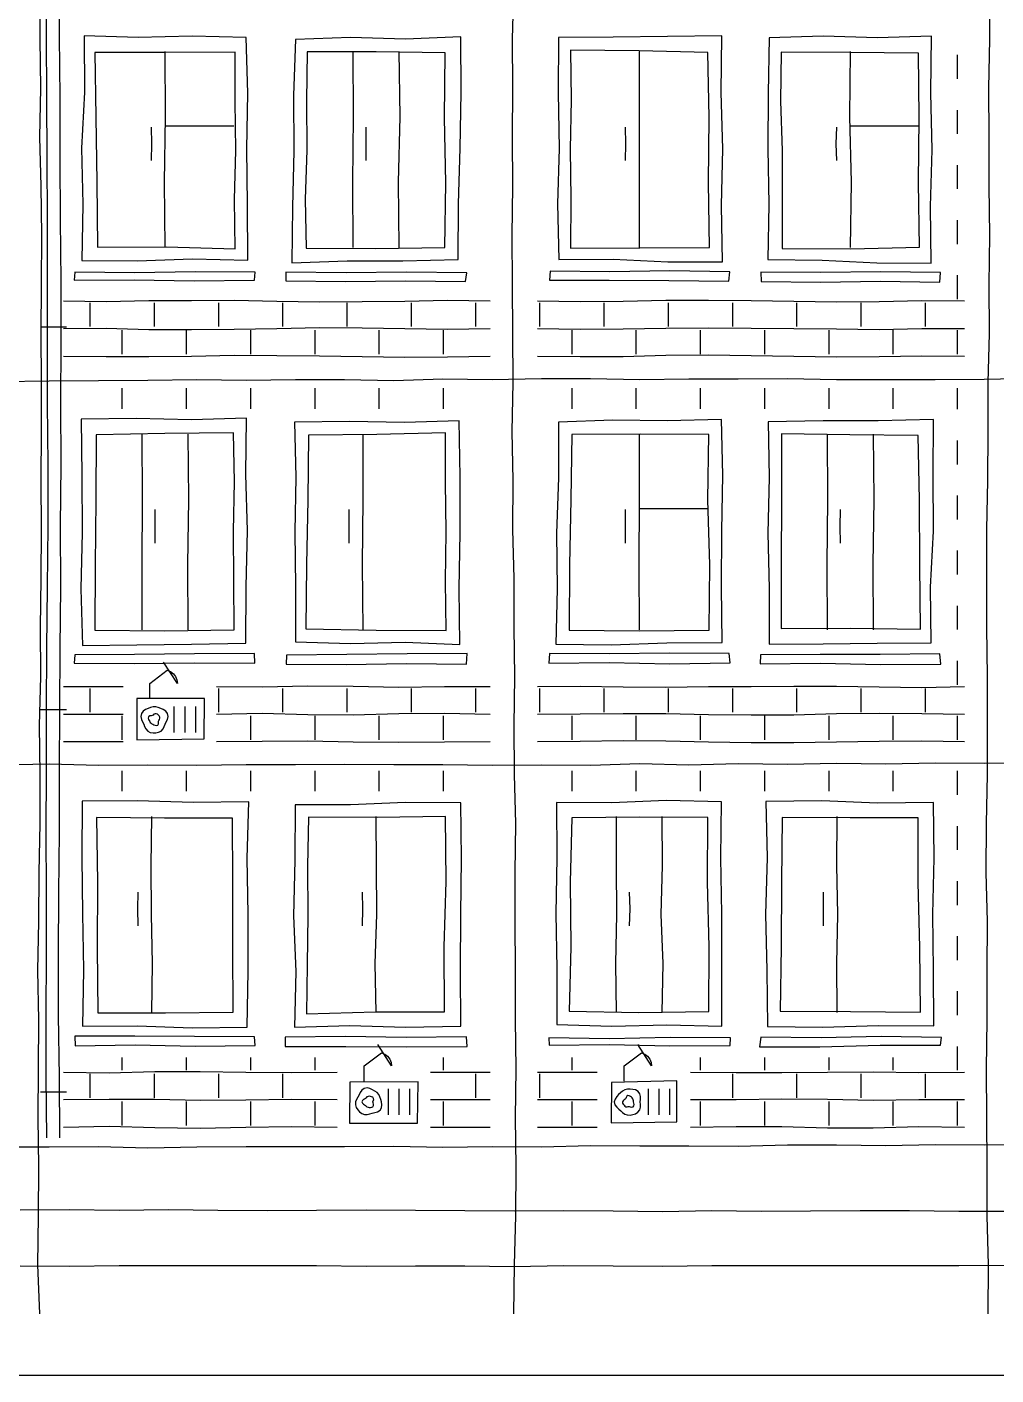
# Model space of a CAD drawing. Header units: millimetres. Extents: x 0 to 655, y 0 to 345.
# Drawn here: x 421.2 to 484.5, y 180 to 268.1 of the extents above; entities that cross this region are included whole.
import ezdxf

# ---------------------------------------------------------------- set-up
doc = ezdxf.new("R2010")
doc.units = ezdxf.units.MM
for name, color, linetype, true_color in [('01_KARKAS', 1, 'Continuous', 0xd62728), ('02_PROYOMY', 5, 'Continuous', 0x1f5fd6), ('04_KLADKA', 32, 'Continuous', 0x8c5a2b), ('05_KONDICIONERY', 6, 'Continuous', 0xc512c5), ('06_VODOSTOK', 4, 'Continuous', 0x0f9aa0), ('07_TSEKOL', 30, 'Continuous', 0xe68a00)]:
    doc.layers.add(name, color=color, linetype=linetype, true_color=true_color)

msp = doc.modelspace()

# ---------------------------------------------------------------- linework, layer by layer
at = {"layer": '01_KARKAS'}
for points in [[(422, 184), (421.884, 187.204), (421.927, 190.408), (421.948, 193.612), (421.91, 196.816), (421.918, 200.02), (421.938, 203.224), (421.888, 206.429), (421.938, 209.633), (421.962, 212.837), (422.022, 216.041), (422.025, 219.245), (421.98, 222.449), (422.079, 225.653), (422.049, 228.857), (422.1, 232.061), (422.118, 235.265), (422.093, 238.469), (422.108, 241.673), (422.124, 244.878), (422.087, 248.082), (422.115, 251.286), (422.139, 254.49), (422.099, 257.694), (422.011, 260.898), (422.065, 264.102), (422.04, 267.306), (422.004, 270.51)], [(453, 184), (453.04, 187.204), (453.118, 190.408), (453.135, 193.612), (453.095, 196.816), (453.154, 200.02), (453.094, 203.224), (453.101, 206.429), (453.077, 209.633), (453.08, 212.837), (453.114, 216.041), (453.047, 219.245), (453.021, 222.449), (453.05, 225.653), (453.013, 228.857), (453.01, 232.061), (452.929, 235.265), (452.948, 238.469), (452.884, 241.673), (452.946, 244.878), (452.918, 248.082), (452.898, 251.286), (452.887, 254.49), (452.925, 257.694), (452.913, 260.898), (452.928, 264.102), (452.907, 267.306), (452.983, 270.51)], [(484, 184), (484.015, 187.204), (483.938, 190.408), (483.942, 193.612), (483.909, 196.816), (483.89, 200.02), (483.941, 203.224), (483.937, 206.429), (483.956, 209.633), (483.869, 212.837), (483.892, 216.041), (483.952, 219.245), (483.952, 222.449), (483.947, 225.653), (483.908, 228.857), (483.902, 232.061), (483.917, 235.265), (483.968, 238.469), (483.993, 241.673), (484.005, 244.878), (484.094, 248.082), (484.06, 251.286), (484.099, 254.49), (484.068, 257.694), (484.066, 260.898), (484.052, 264.102), (484.109, 267.306), (484.115, 270.51)], [(419.412, 244.936), (422.629, 244.984), (425.845, 244.996), (429.062, 245.013), (432.278, 245.069), (435.495, 245.019), (438.711, 245.057), (441.928, 245.061), (445.144, 245.008), (448.361, 245.114), (451.577, 245.06), (454.794, 245.128), (458.01, 245.125), (461.227, 245.066), (464.443, 245.104), (467.66, 245.115), (470.876, 245.124), (474.093, 245.077), (477.309, 245.069), (480.526, 245.071), (483.742, 245.088), (486.959, 245.153)], [(419.412, 219.881), (422.629, 219.939), (425.845, 219.867), (429.062, 219.877), (432.278, 219.858), (435.495, 219.907), (438.711, 219.914), (441.928, 219.92), (445.144, 219.907), (448.361, 219.909), (451.577, 219.866), (454.794, 219.877), (458.01, 219.867), (461.227, 219.967), (464.443, 219.873), (467.66, 219.965), (470.876, 219.92), (474.093, 219.981), (477.309, 219.943), (480.526, 220.008), (483.742, 219.995), (486.959, 220.009)], [(419.412, 194.917), (422.629, 194.914), (425.845, 194.935), (429.062, 194.856), (432.278, 194.917), (435.495, 194.939), (438.711, 194.946), (441.928, 194.929), (445.144, 194.968), (448.361, 194.889), (451.577, 194.937), (454.794, 194.918), (458.01, 195.004), (461.227, 194.978), (464.443, 194.99), (467.66, 194.966), (470.876, 195.054), (474.093, 195.042), (477.309, 194.992), (480.526, 195.066), (483.742, 195.044), (486.959, 195.066)], [(418.2, 180), (421.4, 180), (424.6, 180), (427.8, 180), (431, 180), (434.2, 180), (437.4, 180), (440.6, 180), (443.8, 180), (447, 180), (450.2, 180), (453.4, 180), (456.6, 180), (459.8, 180), (463, 180), (466.2, 180), (469.4, 180), (472.6, 180), (475.8, 180), (479, 180), (482.2, 180), (485.4, 180)]]:
    msp.add_lwpolyline(points, dxfattribs=at)
at = {"layer": '02_PROYOMY'}
for points in [[(424.915, 267.522), (424.931, 263.855), (424.74, 260.19), (424.809, 256.522), (424.745, 252.855)], [(435.498, 267.411), (431.971, 267.503), (428.442, 267.421), (424.915, 267.522)], [(435.616, 252.874), (435.588, 256.508), (435.535, 260.142), (435.611, 263.778), (435.498, 267.411)], [(438.711, 267.295), (438.598, 263.647), (438.607, 259.997), (438.525, 256.349), (438.484, 252.7)], [(449.524, 267.466), (445.922, 267.312), (442.315, 267.417), (438.711, 267.295)], [(449.363, 252.917), (449.376, 256.554), (449.477, 260.191), (449.559, 263.828), (449.524, 267.466)], [(455.923, 267.428), (455.892, 263.797), (455.963, 260.167), (455.846, 256.537), (455.928, 252.906)], [(466.594, 267.52), (463.037, 267.495), (459.48, 267.443), (455.923, 267.428)], [(466.631, 252.757), (466.565, 256.447), (466.649, 260.138), (466.552, 263.829), (466.594, 267.52)], [(469.675, 267.395), (469.626, 263.772), (469.588, 260.148), (469.661, 256.524), (469.596, 252.9)], [(480.296, 267.502), (476.757, 267.39), (473.215, 267.504), (469.675, 267.395)], [(480.284, 252.673), (480.222, 256.38), (480.342, 260.087), (480.26, 263.795), (480.296, 267.502)], [(434.787, 266.466), (430.196, 266.445), (425.605, 266.445)], [(425.605, 266.445), (425.665, 262.204), (425.733, 257.965), (425.773, 253.724)], [(430.2, 253.7), (430.164, 257.967), (430.225, 262.233), (430.2, 266.5)], [(434.784, 253.612), (434.742, 256.825), (434.826, 260.039), (434.771, 263.252), (434.787, 266.466)], [(439.474, 266.486), (439.447, 263.274), (439.462, 260.063), (439.359, 256.852), (439.408, 253.64)], [(448.498, 266.412), (443.986, 266.474), (439.474, 266.486)], [(442.5, 253.7), (442.471, 257.967), (442.523, 262.233), (442.5, 266.5)], [(445.5, 253.7), (445.446, 257.967), (445.556, 262.233), (445.5, 266.5)], [(448.483, 253.69), (448.551, 257.93), (448.471, 262.171), (448.498, 266.412)], [(456.7, 266.593), (456.741, 263.355), (456.669, 260.117), (456.715, 256.879), (456.696, 253.641)], [(465.665, 266.443), (461.183, 266.541), (456.7, 266.593)], [(461.2, 253.7), (461.197, 257.967), (461.206, 262.233), (461.2, 266.5)], [(465.784, 253.685), (465.717, 257.937), (465.762, 262.191), (465.665, 266.443)], [(470.473, 266.452), (470.421, 263.248), (470.527, 260.044), (470.544, 256.84), (470.525, 253.635)], [(479.445, 266.404), (474.959, 266.439), (470.473, 266.452)], [(475, 253.7), (475.064, 257.967), (474.952, 262.233), (475, 266.5)], [(479.52, 253.714), (479.441, 257.944), (479.495, 262.174), (479.445, 266.404)], [(429.3, 259.37), (429.337, 260.465), (429.3, 261.56)], [(430.2, 261.636), (434.7, 261.636)], [(443.35, 259.37), (443.341, 260.465), (443.35, 261.56)], [(460.3, 259.37), (460.32, 260.465), (460.3, 261.56)], [(474.1, 259.37), (474.068, 260.465), (474.1, 261.56)], [(475, 261.636), (479.5, 261.636)], [(424.745, 252.855), (428.368, 252.827), (431.992, 252.947), (435.616, 252.874)], [(425.773, 253.724), (430.279, 253.733), (434.784, 253.612)], [(438.484, 252.7), (442.109, 252.823), (445.737, 252.823), (449.363, 252.917)], [(439.408, 253.64), (443.945, 253.631), (448.483, 253.69)], [(455.928, 252.906), (459.497, 252.925), (463.063, 252.766), (466.631, 252.757)], [(456.696, 253.641), (461.24, 253.679), (465.784, 253.685)], [(469.596, 252.9), (473.159, 252.859), (476.72, 252.702), (480.284, 252.673)], [(470.525, 253.635), (475.023, 253.607), (479.52, 253.714)], [(424.301, 252.073), (424.259, 251.557)], [(436.082, 252.086), (432.155, 252.106), (428.228, 252.034), (424.301, 252.073)], [(436.032, 251.566), (436.082, 252.086)], [(438.086, 252.078), (438.085, 251.516)], [(449.927, 252.042), (445.98, 252.079), (442.033, 252.035), (438.086, 252.078)], [(449.83, 251.466), (449.927, 252.042)], [(455.359, 252.149), (455.322, 251.556)], [(467.105, 252.093), (463.19, 252.166), (459.274, 252.103), (455.359, 252.149)], [(467.038, 251.503), (467.105, 252.093)], [(480.887, 252.07), (476.969, 252.102), (473.052, 252.068), (469.134, 252.075)], [(469.134, 252.075), (469.167, 251.462)], [(480.83, 251.438), (480.887, 252.07)], [(424.259, 251.557), (428.183, 251.577), (432.107, 251.523), (436.032, 251.566)], [(438.085, 251.516), (442, 251.476), (445.915, 251.516), (449.83, 251.466)], [(455.322, 251.556), (459.227, 251.556), (463.132, 251.535), (467.038, 251.503)], [(469.167, 251.462), (473.055, 251.423), (476.943, 251.49), (480.83, 251.438)], [(424.706, 242.476), (424.747, 238.776), (424.766, 235.076), (424.699, 231.376), (424.791, 227.676)], [(435.522, 242.53), (431.917, 242.438), (428.311, 242.52), (424.706, 242.476)], [(435.485, 227.844), (435.487, 231.515), (435.578, 235.187), (435.475, 238.858), (435.522, 242.53)], [(449.43, 242.356), (445.836, 242.249), (442.241, 242.332), (438.647, 242.274)], [(449.474, 227.747), (449.409, 231.399), (449.489, 235.052), (449.475, 238.704), (449.43, 242.356)], [(466.558, 242.456), (463.011, 242.37), (459.462, 242.402), (455.916, 242.272)], [(466.612, 227.883), (466.569, 231.526), (466.597, 235.17), (466.652, 238.813), (466.558, 242.456)], [(469.614, 242.3), (469.684, 238.667), (469.604, 235.034), (469.677, 231.401), (469.688, 227.768)], [(480.419, 242.45), (476.818, 242.358), (473.215, 242.372), (469.614, 242.3)], [(480.278, 227.848), (480.237, 231.499), (480.416, 235.149), (480.397, 238.8), (480.419, 242.45)], [(425.682, 241.453), (425.677, 237.194), (425.615, 232.937), (425.601, 228.678)], [(434.661, 241.59), (430.172, 241.532), (425.682, 241.453)], [(428.7, 228.7), (428.69, 232.967), (428.711, 237.233), (428.7, 241.5)], [(431.7, 228.7), (431.689, 232.967), (431.749, 237.233), (431.7, 241.5)], [(434.72, 228.706), (434.683, 231.927), (434.673, 235.148), (434.735, 238.369), (434.661, 241.59)], [(438.647, 242.274), (438.751, 238.687), (438.68, 235.1), (438.715, 231.512), (438.729, 227.925)], [(439.571, 241.438), (439.535, 237.212), (439.446, 232.986), (439.406, 228.76)], [(448.524, 241.572), (444.048, 241.48), (439.571, 241.438)], [(443.136, 228.7), (443.102, 232.967), (443.138, 237.233), (443.136, 241.5)], [(448.566, 228.667), (448.524, 231.893), (448.574, 235.12), (448.525, 238.346), (448.524, 241.572)], [(455.916, 242.272), (455.914, 238.643), (455.772, 235.015), (455.817, 231.386), (455.735, 227.758)], [(456.778, 241.478), (456.721, 237.215), (456.634, 232.954), (456.605, 228.691)], [(465.746, 241.474), (461.262, 241.492), (456.778, 241.478)], [(461.2, 228.7), (461.176, 232.967), (461.209, 237.233), (461.2, 241.5)], [(465.768, 228.688), (465.805, 232.95), (465.679, 237.212), (465.746, 241.474)], [(470.49, 241.507), (470.48, 237.267), (470.458, 233.027), (470.47, 228.787)], [(479.432, 241.411), (474.961, 241.457), (470.49, 241.507)], [(473.5, 228.7), (473.485, 232.967), (473.509, 237.233), (473.5, 241.5)], [(476.5, 228.7), (476.493, 232.967), (476.539, 237.233), (476.5, 241.5)], [(479.587, 228.741), (479.538, 232.964), (479.505, 237.188), (479.432, 241.411)], [(429.55, 234.37), (429.55, 235.465), (429.55, 236.56)], [(442.236, 234.37), (442.235, 235.465), (442.236, 236.56)], [(460.3, 234.37), (460.284, 235.465), (460.3, 236.56)], [(461.2, 236.636), (465.7, 236.636)], [(474.35, 234.37), (474.326, 235.465), (474.35, 236.56)], [(425.601, 228.678), (430.161, 228.649), (434.72, 228.706)], [(439.406, 228.76), (443.986, 228.684), (448.566, 228.667)], [(456.605, 228.691), (461.186, 228.646), (465.768, 228.688)], [(470.47, 228.787), (475.029, 228.815), (479.587, 228.741)], [(424.791, 227.676), (428.356, 227.719), (431.921, 227.776), (435.485, 227.844)], [(438.729, 227.925), (442.31, 227.807), (445.894, 227.898), (449.474, 227.747)], [(455.735, 227.758), (459.361, 227.73), (462.986, 227.866), (466.612, 227.883)], [(469.688, 227.768), (473.218, 227.787), (476.748, 227.84), (480.278, 227.848)], [(424.289, 227.075), (424.246, 226.535)], [(424.246, 226.535), (428.186, 226.495), (432.126, 226.554), (436.067, 226.518)], [(436.033, 227.148), (432.118, 227.128), (428.204, 227.089), (424.289, 227.075)], [(436.067, 226.518), (436.033, 227.148)], [(438.143, 227.059), (438.12, 226.453)], [(438.12, 226.453), (442.044, 226.433), (445.967, 226.51), (449.89, 226.462)], [(449.948, 227.148), (446.013, 227.132), (442.078, 227.084), (438.143, 227.059)], [(449.89, 226.462), (449.948, 227.148)], [(455.326, 227.162), (455.287, 226.531)], [(455.287, 226.531), (459.233, 226.58), (463.18, 226.491), (467.127, 226.54)], [(467.068, 227.153), (463.154, 227.182), (459.24, 227.137), (455.326, 227.162)], [(467.127, 226.54), (467.068, 227.153)], [(469.117, 227.065), (469.105, 226.476)], [(469.105, 226.476), (473.036, 226.517), (476.966, 226.437), (480.897, 226.466)], [(480.848, 227.128), (476.938, 227.094), (473.027, 227.085), (469.117, 227.065)], [(480.897, 226.466), (480.848, 227.128)], [(424.766, 217.497), (424.76, 213.825), (424.808, 210.154), (424.854, 206.482), (424.807, 202.81)], [(435.674, 217.461), (432.038, 217.411), (428.402, 217.536), (424.766, 217.497)], [(435.552, 202.729), (435.633, 206.411), (435.637, 210.095), (435.566, 213.779), (435.674, 217.461)], [(438.695, 217.274), (438.672, 213.642), (438.592, 210.01), (438.739, 206.378), (438.651, 202.746)], [(449.526, 217.389), (445.915, 217.425), (442.306, 217.265), (438.695, 217.274)], [(449.53, 202.812), (449.505, 206.456), (449.539, 210.101), (449.566, 213.745), (449.526, 217.389)], [(455.788, 217.428), (455.811, 213.799), (455.744, 210.17), (455.81, 206.541), (455.795, 202.913)], [(466.571, 217.471), (462.976, 217.554), (459.383, 217.391), (455.788, 217.428)], [(466.581, 202.804), (466.589, 206.471), (466.592, 210.137), (466.534, 213.804), (466.571, 217.471)], [(469.474, 217.48), (469.551, 213.803), (469.455, 210.125), (469.531, 206.448), (469.568, 202.771)], [(480.423, 217.425), (476.773, 217.373), (473.124, 217.527), (469.474, 217.48)], [(480.442, 202.814), (480.429, 206.467), (480.378, 210.119), (480.472, 213.772), (480.423, 217.425)], [(434.606, 216.403), (430.154, 216.396), (425.702, 216.435)], [(425.702, 216.435), (425.789, 212.183), (425.748, 207.929), (425.8, 203.676)], [(429.336, 203.7), (429.375, 206.9), (429.317, 210.1), (429.286, 213.3), (429.336, 216.5)], [(434.636, 203.712), (434.633, 207.943), (434.619, 212.173), (434.606, 216.403)], [(439.58, 216.468), (439.508, 213.256), (439.537, 210.042), (439.478, 206.83), (439.439, 203.618)], [(448.537, 216.506), (444.059, 216.449), (439.58, 216.468)], [(444, 203.7), (443.933, 206.9), (444.041, 210.1), (444.014, 213.3), (444, 216.5)], [(448.464, 203.729), (448.433, 207.988), (448.563, 212.247), (448.537, 216.506)], [(456.784, 216.422), (456.68, 212.208), (456.727, 207.992), (456.605, 203.778)], [(465.682, 216.444), (461.233, 216.451), (456.784, 216.422)], [(459.7, 203.7), (459.651, 206.9), (459.72, 210.1), (459.713, 213.3), (459.7, 216.5)], [(462.7, 203.7), (462.763, 206.9), (462.621, 210.1), (462.717, 213.3), (462.7, 216.5)], [(465.734, 203.753), (465.768, 207.984), (465.658, 212.213), (465.682, 216.444)], [(470.527, 216.446), (470.498, 212.224), (470.461, 208.003), (470.404, 203.782)], [(479.42, 216.423), (474.973, 216.408), (470.527, 216.446)], [(474.136, 203.7), (474.118, 206.9), (474.177, 210.1), (474.103, 213.3), (474.136, 216.5)], [(479.584, 203.713), (479.536, 207.95), (479.432, 212.186), (479.42, 216.423)], [(428.436, 209.37), (428.42, 210.465), (428.436, 211.56)], [(443.1, 209.37), (443.114, 210.465), (443.1, 211.56)], [(460.55, 209.37), (460.597, 210.465), (460.55, 211.56)], [(473.236, 209.37), (473.245, 210.465), (473.236, 211.56)], [(425.8, 203.676), (430.218, 203.682), (434.636, 203.712)], [(439.439, 203.618), (443.95, 203.743), (448.464, 203.729)], [(456.605, 203.778), (461.169, 203.703), (465.734, 203.753)], [(470.404, 203.782), (474.994, 203.759), (479.584, 203.713)], [(424.807, 202.81), (428.389, 202.828), (431.97, 202.695), (435.552, 202.729)], [(438.651, 202.746), (442.277, 202.847), (445.904, 202.747), (449.53, 202.812)], [(455.795, 202.913), (459.389, 202.81), (462.986, 202.883), (466.581, 202.804)], [(469.568, 202.771), (473.193, 202.746), (476.817, 202.84), (480.442, 202.814)], [(436.04, 202.114), (432.129, 202.125), (428.218, 202.143), (424.306, 202.153)], [(424.306, 202.153), (424.326, 201.509)], [(436.089, 201.544), (436.04, 202.114)], [(449.905, 202.105), (445.951, 202.065), (441.996, 202.119), (438.042, 202.082)], [(438.042, 202.082), (438.049, 201.464)], [(449.94, 201.48), (449.905, 202.105)], [(467.163, 202.032), (463.206, 202.053), (459.249, 201.984), (455.292, 202.037)], [(455.292, 202.037), (455.302, 201.565)], [(467.136, 201.531), (467.163, 202.032)], [(469.138, 202.091), (469.054, 201.457)], [(480.947, 202.07), (477.011, 202.12), (473.074, 202.035), (469.138, 202.091)], [(480.889, 201.563), (480.947, 202.07)], [(424.326, 201.509), (428.247, 201.573), (432.168, 201.499), (436.089, 201.544)], [(438.049, 201.464), (442.012, 201.482), (445.976, 201.441), (449.94, 201.48)], [(455.302, 201.565), (459.247, 201.605), (463.191, 201.513), (467.136, 201.531)], [(469.054, 201.457), (472.999, 201.459), (476.944, 201.552), (480.889, 201.563)]]:
    msp.add_lwpolyline(points, dxfattribs=at)
at = {"layer": '04_KLADKA'}
for points in [[(482, 264.72), (482, 266.28)], [(482, 261.12), (482, 262.68)], [(482, 257.52), (482, 259.08)], [(482, 253.92), (482, 255.48)], [(482, 250.32), (482, 251.88)], [(423.55, 250.2), (426.34, 250.169), (429.13, 250.23), (431.92, 250.219), (434.71, 250.251), (437.5, 250.19), (440.29, 250.148), (443.08, 250.171), (445.87, 250.179), (448.66, 250.242), (451.45, 250.2)], [(454.55, 250.2), (457.34, 250.167), (460.13, 250.192), (462.92, 250.252), (465.71, 250.247), (468.5, 250.22), (471.29, 250.184), (474.08, 250.139), (476.87, 250.166), (479.66, 250.222), (482.45, 250.2)], [(425.3, 248.52), (425.3, 250.08)], [(429.5, 248.52), (429.5, 250.08)], [(433.7, 248.52), (433.7, 250.08)], [(437.9, 248.52), (437.9, 250.08)], [(442.1, 248.52), (442.1, 250.08)], [(446.3, 248.52), (446.3, 250.08)], [(450.5, 248.52), (450.5, 250.08)], [(454.7, 248.52), (454.7, 250.08)], [(458.9, 248.52), (458.9, 250.08)], [(463.1, 248.52), (463.1, 250.08)], [(467.3, 248.52), (467.3, 250.08)], [(471.5, 248.52), (471.5, 250.08)], [(475.7, 248.52), (475.7, 250.08)], [(479.9, 248.52), (479.9, 250.08)], [(423.55, 248.4), (426.34, 248.413), (429.13, 248.344), (431.92, 248.334), (434.71, 248.366), (437.5, 248.404), (440.29, 248.465), (443.08, 248.45), (445.87, 248.389), (448.66, 248.347), (451.45, 248.4)], [(427.4, 246.72), (427.4, 248.28)], [(431.6, 246.72), (431.6, 248.28)], [(435.8, 246.72), (435.8, 248.28)], [(440, 246.72), (440, 248.28)], [(444.2, 246.72), (444.2, 248.28)], [(448.4, 246.72), (448.4, 248.28)], [(454.55, 248.4), (457.34, 248.358), (460.13, 248.383), (462.92, 248.425), (465.71, 248.443), (468.5, 248.432), (471.29, 248.395), (474.08, 248.378), (476.87, 248.343), (479.66, 248.403), (482.45, 248.4)], [(456.8, 246.72), (456.8, 248.28)], [(461, 246.72), (461, 248.28)], [(465.2, 246.72), (465.2, 248.28)], [(469.4, 246.72), (469.4, 248.28)], [(473.6, 246.72), (473.6, 248.28)], [(477.8, 246.72), (477.8, 248.28)], [(482, 246.72), (482, 248.28)], [(423.55, 246.6), (426.34, 246.569), (429.13, 246.562), (431.92, 246.586), (434.71, 246.648), (437.5, 246.63), (440.29, 246.608), (443.08, 246.564), (445.87, 246.535), (448.66, 246.555), (451.45, 246.6)], [(454.55, 246.6), (457.34, 246.561), (460.13, 246.569), (462.92, 246.652), (465.71, 246.669), (468.5, 246.63), (471.29, 246.583), (474.08, 246.556), (476.87, 246.578), (479.66, 246.622), (482.45, 246.6)], [(427.4, 243.15), (427.4, 244.5)], [(431.6, 243.15), (431.6, 244.5)], [(435.8, 243.15), (435.8, 244.5)], [(440, 243.15), (440, 244.5)], [(444.2, 243.15), (444.2, 244.5)], [(448.4, 243.15), (448.4, 244.5)], [(456.8, 243.15), (456.8, 244.5)], [(461, 243.15), (461, 244.5)], [(465.2, 243.15), (465.2, 244.5)], [(469.4, 243.15), (469.4, 244.5)], [(473.6, 243.15), (473.6, 244.5)], [(477.8, 243.15), (477.8, 244.5)], [(482, 243.12), (482, 244.5)], [(482, 239.52), (482, 241.08)], [(482, 235.92), (482, 237.48)], [(482, 232.32), (482, 233.88)], [(482, 228.72), (482, 230.28)], [(482, 225.12), (482, 226.68)], [(423.55, 225), (427.45, 225)], [(425.3, 223.32), (425.3, 224.88)], [(433.55, 225), (436.533, 224.988), (439.517, 225.049), (442.5, 225.016), (445.483, 224.96), (448.467, 224.996), (451.45, 225)], [(433.7, 223.32), (433.7, 224.88)], [(437.9, 223.32), (437.9, 224.88)], [(442.1, 223.32), (442.1, 224.88)], [(446.3, 223.32), (446.3, 224.88)], [(450.5, 223.32), (450.5, 224.88)], [(454.55, 225), (457.34, 225.024), (460.13, 224.986), (462.92, 224.958), (465.71, 224.999), (468.5, 225), (471.29, 225.032), (474.08, 225.016), (476.87, 224.982), (479.66, 224.938), (482.45, 225)], [(454.7, 223.32), (454.7, 224.88)], [(458.9, 223.32), (458.9, 224.88)], [(463.1, 223.32), (463.1, 224.88)], [(467.3, 223.32), (467.3, 224.88)], [(471.5, 223.32), (471.5, 224.88)], [(475.7, 223.32), (475.7, 224.88)], [(479.9, 223.32), (479.9, 224.88)], [(423.55, 223.2), (427.45, 223.2)], [(427.4, 221.52), (427.4, 223.08)], [(433.55, 223.2), (436.533, 223.257), (439.517, 223.175), (442.5, 223.158), (445.483, 223.231), (448.467, 223.266), (451.45, 223.2)], [(435.8, 221.52), (435.8, 223.08)], [(440, 221.52), (440, 223.08)], [(444.2, 221.52), (444.2, 223.08)], [(448.4, 221.52), (448.4, 223.08)], [(454.55, 223.2), (457.34, 223.22), (460.13, 223.237), (462.92, 223.242), (465.71, 223.175), (468.5, 223.143), (471.29, 223.156), (474.08, 223.228), (476.87, 223.264), (479.66, 223.244), (482.45, 223.2)], [(456.8, 221.52), (456.8, 223.08)], [(461, 221.52), (461, 223.08)], [(465.2, 221.52), (465.2, 223.08)], [(469.4, 221.52), (469.4, 223.08)], [(473.6, 221.52), (473.6, 223.08)], [(477.8, 221.52), (477.8, 223.08)], [(482, 221.52), (482, 223.08)], [(423.55, 221.4), (427.45, 221.4)], [(433.55, 221.4), (436.533, 221.422), (439.517, 221.45), (442.5, 221.395), (445.483, 221.356), (448.467, 221.394), (451.45, 221.4)], [(454.55, 221.4), (457.34, 221.418), (460.13, 221.465), (462.92, 221.455), (465.71, 221.38), (468.5, 221.334), (471.29, 221.351), (474.08, 221.394), (476.87, 221.428), (479.66, 221.458), (482.45, 221.4)], [(427.4, 218.15), (427.4, 219.48)], [(431.6, 218.15), (431.6, 219.48)], [(435.8, 218.15), (435.8, 219.48)], [(440, 218.15), (440, 219.48)], [(444.2, 218.15), (444.2, 219.48)], [(448.4, 218.15), (448.4, 219.48)], [(456.8, 218.15), (456.8, 219.48)], [(461, 218.15), (461, 219.48)], [(465.2, 218.15), (465.2, 219.48)], [(469.4, 218.15), (469.4, 219.48)], [(473.6, 218.15), (473.6, 219.48)], [(477.8, 218.15), (477.8, 219.48)], [(482, 217.92), (482, 219.48)], [(482, 214.32), (482, 215.88)], [(482, 210.72), (482, 212.28)], [(482, 207.12), (482, 208.68)], [(482, 203.52), (482, 205.08)], [(482, 199.92), (482, 201.48)], [(427.4, 199.92), (427.4, 200.75)], [(431.6, 199.92), (431.6, 200.75)], [(435.8, 199.92), (435.8, 200.75)], [(440, 199.92), (440, 200.75)], [(448.4, 199.92), (448.4, 200.75)], [(456.8, 199.92), (456.8, 200.75)], [(465.2, 199.92), (465.2, 200.75)], [(469.4, 199.92), (469.4, 200.75)], [(473.6, 199.92), (473.6, 200.75)], [(477.8, 199.92), (477.8, 200.75)], [(423.55, 199.8), (426.533, 199.755), (429.517, 199.84), (432.5, 199.829), (435.483, 199.787), (438.467, 199.775), (441.45, 199.8)], [(425.3, 198.12), (425.3, 199.68)], [(429.5, 198.12), (429.5, 199.68)], [(433.7, 198.12), (433.7, 199.68)], [(437.9, 198.12), (437.9, 199.68)], [(447.55, 199.8), (451.45, 199.8)], [(450.5, 198.12), (450.5, 199.68)], [(454.55, 199.8), (458.45, 199.8)], [(454.7, 198.12), (454.7, 199.68)], [(464.55, 199.8), (467.533, 199.766), (470.517, 199.765), (473.5, 199.796), (476.483, 199.826), (479.467, 199.776), (482.45, 199.8)], [(467.3, 198.12), (467.3, 199.68)], [(471.5, 198.12), (471.5, 199.68)], [(475.7, 198.12), (475.7, 199.68)], [(479.9, 198.12), (479.9, 199.68)], [(423.55, 198), (426.533, 198.023), (429.517, 198.039), (432.5, 197.964), (435.483, 197.987), (438.467, 198.027), (441.45, 198)], [(427.4, 196.32), (427.4, 197.88)], [(431.6, 196.32), (431.6, 197.88)], [(435.8, 196.32), (435.8, 197.88)], [(440, 196.32), (440, 197.88)], [(447.55, 198), (451.45, 198)], [(448.4, 196.32), (448.4, 197.88)], [(454.55, 198), (458.45, 198)], [(456.8, 196.32), (456.8, 197.88)], [(464.55, 198), (467.533, 198.005), (470.517, 198.057), (473.5, 198.022), (476.483, 197.969), (479.467, 198.008), (482.45, 198)], [(465.2, 196.32), (465.2, 197.88)], [(469.4, 196.32), (469.4, 197.88)], [(473.6, 196.32), (473.6, 197.88)], [(477.8, 196.32), (477.8, 197.88)], [(482, 196.32), (482, 197.88)], [(423.55, 196.2), (426.533, 196.259), (429.517, 196.188), (432.5, 196.136), (435.483, 196.207), (438.467, 196.243), (441.45, 196.2)], [(447.55, 196.2), (451.45, 196.2)], [(454.55, 196.2), (458.45, 196.2)], [(464.55, 196.2), (467.533, 196.234), (470.517, 196.253), (473.5, 196.167), (476.483, 196.149), (479.467, 196.253), (482.45, 196.2)]]:
    msp.add_lwpolyline(points, dxfattribs=at)
at = {"layer": '05_KONDICIONERY'}
for points in [[(431, 225.2), (430.1, 226.6)], [(429.2, 225.2), (430.333, 226.069)], [(430.333, 226.069), (430.55, 225.979)], [(430.55, 225.979), (430.736, 225.836)], [(430.736, 225.836), (430.879, 225.65)], [(430.879, 225.65), (430.969, 225.433)], [(429.2, 224.2), (429.2, 225.2)], [(430.969, 225.433), (431, 225.2)], [(428.351, 224.215), (428.342, 221.506)], [(432.769, 224.215), (428.351, 224.215)], [(432.758, 221.579), (432.769, 224.215)], [(430.8, 222), (430.8, 223.7)], [(431.5, 222), (431.5, 223.7)], [(432.2, 222), (432.2, 223.7)], [(428.342, 221.506), (432.758, 221.579)], [(443.2, 200.2), (444.333, 201.069)], [(445, 200.2), (444.1, 201.6)], [(444.333, 201.069), (444.55, 200.979)], [(444.55, 200.979), (444.736, 200.836)], [(460.2, 200.2), (461.333, 201.069)], [(462, 200.2), (461.1, 201.6)], [(461.333, 201.069), (461.55, 200.979)], [(461.55, 200.979), (461.736, 200.836)], [(443.2, 199.2), (443.2, 200.2)], [(444.736, 200.836), (444.879, 200.65)], [(444.879, 200.65), (444.969, 200.433)], [(444.969, 200.433), (445, 200.2)], [(460.2, 199.2), (460.2, 200.2)], [(461.736, 200.836), (461.879, 200.65)], [(461.879, 200.65), (461.969, 200.433)], [(461.969, 200.433), (462, 200.2)], [(442.28, 199.133), (442.252, 196.465)], [(446.733, 199.158), (442.28, 199.133)], [(446.693, 196.465), (446.733, 199.158)], [(463.642, 199.222), (459.382, 199.123)], [(463.656, 196.557), (463.642, 199.222)], [(444.8, 197), (444.8, 198.7)], [(445.5, 197), (445.5, 198.7)], [(446.2, 197), (446.2, 198.7)], [(459.382, 199.123), (459.352, 196.478)], [(461.8, 197), (461.8, 198.7)], [(462.5, 197), (462.5, 198.7)], [(463.2, 197), (463.2, 198.7)], [(459.352, 196.478), (463.656, 196.557)], [(442.252, 196.465), (446.693, 196.465)]]:
    msp.add_lwpolyline(points, dxfattribs=at)
for points in [[(430.347, 222.85), (430.39, 223.039), (430.354, 223.23), (430.236, 223.385), (430.076, 223.49), (429.911, 223.562), (429.751, 223.622), (429.585, 223.663), (429.414, 223.666), (429.247, 223.628), (429.087, 223.565), (428.926, 223.488), (428.768, 223.382), (428.649, 223.229), (428.608, 223.04), (428.647, 222.85), (428.727, 222.686), (428.801, 222.539), (428.861, 222.385), (428.938, 222.226), (429.061, 222.09), (429.226, 222.005), (429.408, 221.972), (429.592, 221.975), (429.773, 222.011), (429.937, 222.093), (430.063, 222.224), (430.144, 222.382), (430.202, 222.537), (430.27, 222.686), (430.347, 222.85)], [(429.829, 222.85), (429.858, 222.926), (429.853, 223.007), (429.814, 223.078), (429.758, 223.136), (429.694, 223.186), (429.62, 223.22), (429.539, 223.221), (429.465, 223.184), (429.408, 223.135), (429.354, 223.104), (429.281, 223.093), (429.19, 223.075), (429.113, 223.022), (429.085, 222.938), (429.109, 222.85), (429.154, 222.776), (429.195, 222.714), (429.231, 222.655), (429.276, 222.601), (429.334, 222.563), (429.398, 222.536), (429.464, 222.505), (429.54, 222.468), (429.63, 222.45), (429.714, 222.48), (429.763, 222.558), (429.773, 222.652), (429.771, 222.729), (429.79, 222.788), (429.829, 222.85)], [(444.343, 197.85), (444.296, 198.019), (444.242, 198.18), (444.163, 198.331), (444.049, 198.46), (443.91, 198.56), (443.758, 198.645), (443.591, 198.72), (443.404, 198.763), (443.213, 198.734), (443.053, 198.623), (442.947, 198.465), (442.873, 198.305), (442.797, 198.163), (442.71, 198.018), (442.643, 197.85), (442.633, 197.666), (442.689, 197.489), (442.787, 197.332), (442.911, 197.196), (443.06, 197.088), (443.233, 197.028), (443.414, 197.03), (443.582, 197.072), (443.738, 197.117), (443.903, 197.151), (444.084, 197.201), (444.249, 197.306), (444.35, 197.471), (444.373, 197.664), (444.343, 197.85)], [(461.261, 197.85), (461.269, 198.013), (461.275, 198.195), (461.232, 198.382), (461.117, 198.536), (460.95, 198.63), (460.767, 198.672), (460.588, 198.687), (460.413, 198.679), (460.245, 198.636), (460.095, 198.552), (459.967, 198.442), (459.845, 198.326), (459.719, 198.198), (459.608, 198.04), (459.561, 197.85), (459.606, 197.66), (459.722, 197.503), (459.857, 197.383), (459.98, 197.272), (460.1, 197.157), (460.242, 197.055), (460.41, 196.996), (460.591, 196.989), (460.77, 197.02), (460.945, 197.08), (461.104, 197.179), (461.221, 197.326), (461.272, 197.506), (461.271, 197.686), (461.261, 197.85)], [(460.817, 197.85), (460.811, 197.916), (460.804, 197.986), (460.779, 198.053), (460.734, 198.11), (460.68, 198.162), (460.619, 198.215), (460.543, 198.259), (460.456, 198.266), (460.38, 198.22), (460.332, 198.141), (460.304, 198.068), (460.265, 198.02), (460.202, 197.983), (460.134, 197.928), (460.097, 197.85), (460.107, 197.766), (460.147, 197.693), (460.197, 197.63), (460.252, 197.575), (460.32, 197.538), (460.396, 197.53), (460.468, 197.543), (460.532, 197.55), (460.602, 197.535), (460.692, 197.517), (460.786, 197.533), (460.848, 197.597), (460.86, 197.69), (460.838, 197.778), (460.817, 197.85)], [(443.786, 197.85), (443.807, 197.915), (443.831, 197.997), (443.822, 198.084), (443.771, 198.151), (443.696, 198.189), (443.617, 198.209), (443.539, 198.219), (443.462, 198.212), (443.394, 198.177), (443.342, 198.123), (443.299, 198.073), (443.241, 198.038), (443.162, 198), (443.091, 197.937), (443.066, 197.85), (443.103, 197.766), (443.173, 197.705), (443.24, 197.661), (443.289, 197.616), (443.336, 197.565), (443.394, 197.524), (443.464, 197.503), (443.537, 197.496), (443.616, 197.492), (443.702, 197.499), (443.781, 197.538), (443.824, 197.615), (443.82, 197.707), (443.795, 197.787), (443.786, 197.85)]]:
    msp.add_lwpolyline(points, close=True, dxfattribs=at)
at = {"layer": '06_VODOSTOK'}
for points in [[(422.475, 195.5), (422.414, 199.5), (422.431, 203.5), (422.435, 207.5), (422.447, 211.5), (422.43, 215.5), (422.44, 219.5), (422.449, 223.5), (422.474, 227.5), (422.507, 231.5), (422.545, 235.5), (422.564, 239.5), (422.517, 243.5), (422.507, 247.5), (422.502, 251.5), (422.518, 255.5), (422.494, 259.5), (422.459, 263.5), (422.437, 267.5), (422.432, 271.5)], [(423.325, 195.5), (423.296, 199.5), (423.238, 203.5), (423.231, 207.5), (423.248, 211.5), (423.288, 215.5), (423.301, 219.5), (423.318, 223.5), (423.327, 227.5), (423.379, 231.5), (423.357, 235.5), (423.403, 239.5), (423.373, 243.5), (423.406, 247.5), (423.408, 251.5), (423.356, 255.5), (423.33, 259.5), (423.34, 263.5), (423.304, 267.5), (423.285, 271.5)], [(422.05, 248.5), (423.75, 248.5)], [(422.05, 223.5), (423.75, 223.5)], [(422.05, 198.5), (423.75, 198.5)]]:
    msp.add_lwpolyline(points, dxfattribs=at)
at = {"layer": '07_TSEKOL'}
for points in [[(420.729, 190.798), (423.958, 190.818), (427.188, 190.768), (430.417, 190.83), (433.646, 190.774), (436.875, 190.75), (440.104, 190.766), (443.333, 190.792), (446.562, 190.772), (449.792, 190.764), (453.021, 190.728), (456.25, 190.756), (459.479, 190.738), (462.708, 190.697), (465.938, 190.763), (469.167, 190.708), (472.396, 190.722), (475.625, 190.744), (478.854, 190.75), (482.083, 190.721), (485.312, 190.711)], [(420.729, 187.128), (423.958, 187.124), (427.188, 187.162), (430.417, 187.17), (433.646, 187.168), (436.875, 187.167), (440.104, 187.15), (443.333, 187.118), (446.562, 187.131), (449.792, 187.144), (453.021, 187.089), (456.25, 187.149), (459.479, 187.136), (462.708, 187.111), (465.938, 187.161), (469.167, 187.157), (472.396, 187.157), (475.625, 187.149), (478.854, 187.15), (482.083, 187.164), (485.312, 187.181)]]:
    msp.add_lwpolyline(points, dxfattribs=at)

doc.saveas('drawing.dxf')
